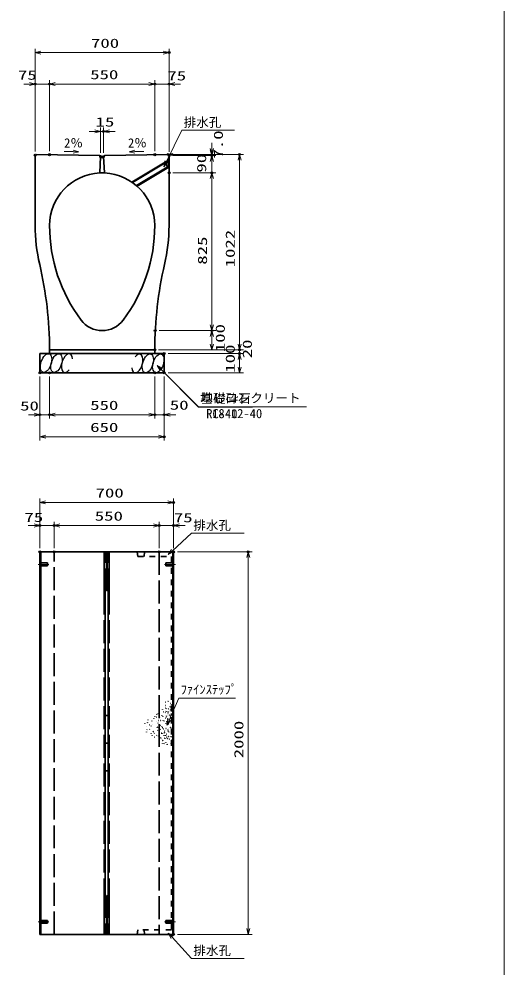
# Model space of a CAD drawing. Units: millimetres on the paper. Extents: x 15 to 1219, y 6 to 859.
# Drawn here: x 1091.8 to 1218.6, y 385.3 to 633.2 of the extents above; entities that cross this region are included whole.
import ezdxf
from ezdxf.enums import TextEntityAlignment as Align

# ---------------------------------------------------------------- set-up
doc = ezdxf.new("R2010")
doc.units = ezdxf.units.MM
doc.header["$PDMODE"] = 32
doc.header["$PDSIZE"] = 0.5
for name, pattern in [('DASHED', [7.5, 6, -1.5]), ('USER1', [18.5, 12, -1.5, 3.5, -1.5]), ('USER2', [3, 1.5, -1.5])]:
    doc.linetypes.add(name, pattern=pattern)
for name, color, linetype, lineweight in [('D-BMK（構造物基準線）', 2, 'USER1', 18), ('D-STR-DIM（寸法）', 7, 'Continuous', 13), ('D-STR-HTXT(均しCON-旗)', 7, 'Continuous', 13), ('D-STR-HTXT(基礎砕石-旗)', 7, 'Continuous', 13), ('D-STR-HTXT（WS-旗）', 7, 'Continuous', 13), ('D-STR-HTXT（旗上げ）', 7, 'Continuous', 13), ('D-STR-STRF(グリ)', 7, 'Continuous', 25), ('D-STR（構造物WS）', 1, 'Continuous', 35), ('D-STR（構造物）', 1, 'Continuous', 35)]:
    doc.layers.add(name, color=color, linetype=linetype, lineweight=lineweight)
doc.layers.add('Defpoints_10', color=151, linetype='Continuous')
doc.styles.add('ＭＳ ゴシック', font='')
doc.styles.get('ＭＳ ゴシック').set_extended_font_data('MS Gothic')

# ---------------------------------------------------------------- blocks, each defined once
blk = doc.blocks.new('_Open30')
at = {"color": 7, "linetype": 'Continuous', "lineweight": 13}
for p, q in [((-1, 0.2679), (0, 0)), ((0, 0), (-1, -0.2679)), ((0, 0), (-1, 0))]:
    blk.add_line(p, q, dxfattribs=at)

msp = doc.modelspace()

# ---------------------------------------------------------------- linework, layer by layer
at = {"layer": 'D-BMK（構造物基準線）'}
for p, q in [((1096.783, 490.559), (1099.633, 490.559)), ((1132.707, 490.559), (1129.858, 490.559)), ((1096.783, 397.059), (1099.633, 397.059)), ((1132.707, 397.059), (1129.858, 397.059))]:
    msp.add_line(p, q, dxfattribs=at)
at = {"layer": 'D-STR-DIM（寸法）', "color": 2}
msp.add_line((1218.639, 858.616), (1218.639, 15.002), dxfattribs=at)
at = {"layer": 'D-STR-DIM（寸法）'}
for p, q in [((1096.046, 617.141), (1096.046, 625.35)), ((1131.046, 617.141), (1131.046, 625.35)), ((1097.546, 624.35), (1129.546, 624.35)), ((1094.546, 616.141), (1093.046, 616.141)), ((1096.046, 598.509), (1096.046, 617.141)), ((1096.046, 616.141), (1099.796, 616.141)), ((1099.796, 598.684), (1099.796, 617.141)), ((1099.796, 598.594), (1099.796, 617.141)), ((1101.296, 616.141), (1102.796, 616.141)), ((1101.296, 616.141), (1125.796, 616.141)), ((1125.796, 616.141), (1124.296, 616.141)), ((1127.296, 598.684), (1127.296, 617.141)), ((1127.296, 598.604), (1127.296, 617.141)), ((1127.296, 616.141), (1131.046, 616.141)), ((1131.046, 598.421), (1131.046, 617.141)), ((1132.546, 616.141), (1134.046, 616.141)), ((1111.653, 603.76), (1110.153, 603.76)), ((1113.153, 598.167), (1113.153, 604.76)), ((1113.153, 603.76), (1113.944, 603.76)), ((1113.944, 598.151), (1113.944, 604.76)), ((1115.444, 603.76), (1116.944, 603.76)), ((1142.238, 599.254), (1142.238, 600.754)), ((1142.238, 598.921), (1142.238, 600.421)), ((1103.6, 598.521), (1105.962, 598.474)), ((1124.452, 598.503), (1122.091, 598.456)), ((1131.796, 597.754), (1143.238, 597.754)), ((1132.046, 597.421), (1143.238, 597.421)), ((1132.046, 597.421), (1143.238, 597.421)), ((1132.796, 597.754), (1150.499, 597.754)), ((1142.238, 597.754), (1142.238, 597.421)), ((1142.238, 592.904), (1142.238, 597.421)), ((1142.238, 595.921), (1142.238, 594.421)), ((1149.499, 548.153), (1149.499, 596.254)), ((1132.046, 592.904), (1143.238, 592.904)), ((1132.046, 592.904), (1143.238, 592.904)), ((1142.238, 553.154), (1142.238, 591.404)), ((1142.238, 591.404), (1142.238, 589.904)), ((1128.433, 551.654), (1143.238, 551.654)), ((1128.433, 551.654), (1143.238, 551.654)), ((1142.238, 548.153), (1142.238, 550.154)), ((1149.499, 548.153), (1149.499, 549.653)), ((1128.296, 546.653), (1150.499, 546.653)), ((1128.296, 546.653), (1143.238, 546.653)), ((1128.296, 546.653), (1150.499, 546.653)), ((1130.796, 545.653), (1150.499, 545.653)), ((1130.796, 545.653), (1150.499, 545.653)), ((1149.499, 545.653), (1149.499, 546.653)), ((1149.499, 542.153), (1149.499, 544.153)), ((1149.499, 544.153), (1149.499, 542.653)), ((1130.796, 540.653), (1150.499, 540.653)), ((1097.296, 539.653), (1097.296, 528.686)), ((1099.796, 539.653), (1099.796, 528.686)), ((1099.796, 539.653), (1099.796, 528.686)), ((1127.296, 539.653), (1127.296, 528.686)), ((1127.296, 539.653), (1127.296, 528.686)), ((1129.796, 539.653), (1129.796, 528.686)), ((1095.796, 529.686), (1094.296, 529.686)), ((1097.296, 529.686), (1099.796, 529.686)), ((1097.296, 528.686), (1097.296, 522.913)), ((1101.296, 529.686), (1102.796, 529.686)), ((1101.296, 529.686), (1125.796, 529.686)), ((1125.796, 529.686), (1124.296, 529.686)), ((1127.296, 529.686), (1129.796, 529.686)), ((1129.796, 528.686), (1129.796, 522.913)), ((1131.296, 529.686), (1132.796, 529.686)), ((1098.796, 523.913), (1128.296, 523.913)), ((1097.245, 501.706), (1097.245, 507.756)), ((1098.745, 506.756), (1130.745, 506.756)), ((1132.245, 501.706), (1132.245, 507.756)), ((1097.245, 494.809), (1097.245, 501.706)), ((1100.995, 494.809), (1100.995, 501.706)), ((1100.995, 494.809), (1100.995, 501.706)), ((1128.495, 494.809), (1128.495, 501.706)), ((1128.495, 494.809), (1128.495, 501.706)), ((1132.245, 494.779), (1132.245, 501.706)), ((1095.745, 500.706), (1094.245, 500.706)), ((1097.245, 500.706), (1100.995, 500.706)), ((1102.495, 500.706), (1103.995, 500.706)), ((1102.495, 500.706), (1126.995, 500.706)), ((1126.995, 500.706), (1125.495, 500.706)), ((1128.495, 500.706), (1132.245, 500.706)), ((1133.745, 500.706), (1135.245, 500.706)), ((1133.245, 493.809), (1152.749, 493.809)), ((1151.749, 395.309), (1151.749, 492.309)), ((1133.245, 393.809), (1152.749, 393.809))]:
    msp.add_line(p, q, dxfattribs=at)
at = {"layer": 'D-STR-HTXT(均しCON-旗)'}
msp.add_lwpolyline([(1166.944, 531.706), (1138.736, 531.706), (1129.013, 541.523)], dxfattribs=at)
at = {"layer": 'D-STR-HTXT(基礎砕石-旗)'}
msp.add_lwpolyline([(1152.84, 531.68), (1138.736, 531.68), (1129.013, 541.497)], dxfattribs=at)
at = {"layer": 'D-STR-HTXT（WS-旗）'}
for points in [[(1148.173, 604.064), (1134.385, 604.064), (1130.344, 595.853)], [(1150.699, 498.706), (1136.911, 498.706), (1131.953, 494.117)], [(1150.699, 387.511), (1136.911, 387.511), (1131.863, 393.043)]]:
    msp.add_lwpolyline(points, dxfattribs=at)
at = {"layer": 'D-STR-HTXT（旗上げ）'}
msp.add_lwpolyline([(1148.418, 455.597), (1133.588, 455.597), (1131.089, 449.847)], dxfattribs=at)
at = {"layer": 'D-STR-STRF(グリ)'}
for centre, major_axis in [((1098.891, 543.177), (0.79, 2.421)), ((1101.612, 543.177), (0.79, 2.421)), ((1125.5, 543.096), (-0.771, -2.427)), ((1128.222, 543.117), (-0.771, -2.427))]:
    msp.add_ellipse(centre, major_axis=major_axis, ratio=0.5139, dxfattribs=at)
for centre, major_axis in [((1104.353, 543.177), (0.79, 2.421)), ((1122.76, 543.074), (-0.771, -2.427))]:
    msp.add_ellipse(centre, major_axis=major_axis, ratio=0.5139, start_param=5.3575563, end_param=10.3750652, dxfattribs=at)
at = {"layer": 'D-STR（構造物WS）'}
for p, q in [((1121.316, 590.498), (1130.888, 596.242)), ((1121.451, 590.404), (1130.471, 595.816)), ((1130.971, 596.159), (1130.471, 595.859)), ((1130.471, 595.859), (1130.471, 594.659)), ((1130.971, 596.159), (1130.724, 596.406)), ((1130.971, 596.159), (1130.971, 594.359)), ((1130.971, 594.659), (1122.509, 589.581)), ((1130.971, 594.367), (1122.706, 589.408)), ((1130.471, 594.659), (1130.971, 594.659)), ((1130.971, 594.359), (1130.668, 594.184))]:
    msp.add_line(p, q, dxfattribs=at)
at = {"layer": 'D-STR（構造物WS）', "linetype": 'USER2'}
for p, q in [((1122.897, 492.609), (1122.739, 493.809)), ((1124.498, 492.609), (1124.645, 493.809)), ((1122.897, 492.609), (1131.67, 492.609)), ((1131.67, 492.609), (1131.67, 395.009)), ((1122.897, 395.009), (1122.739, 393.809)), ((1131.67, 395.009), (1122.897, 395.009)), ((1124.645, 393.809), (1124.498, 395.009))]:
    msp.add_line(p, q, dxfattribs=at)
at = {"layer": 'D-STR（構造物）'}
for p, q in [((1096.046, 597.509), (1096.296, 597.754)), ((1096.046, 597.509), (1096.046, 579.121)), ((1096.296, 597.754), (1112.921, 597.421)), ((1113.154, 597.167), (1112.922, 597.421)), ((1113.939, 597.167), (1114.171, 597.421)), ((1114.171, 597.421), (1130.796, 597.754)), ((1131.046, 597.509), (1130.796, 597.754)), ((1131.046, 597.509), (1131.046, 579.154)), ((1112.921, 592.89), (1113.154, 597.156)), ((1113.399, 596.917), (1113.544, 596.917)), ((1113.689, 596.917), (1113.544, 596.917)), ((1113.939, 597.168), (1114.171, 592.89)), ((1097.296, 545.653), (1129.796, 545.653)), ((1097.296, 540.653), (1097.296, 545.653)), ((1099.796, 546.653), (1127.296, 546.654)), ((1099.797, 545.653), (1099.797, 546.654)), ((1127.296, 545.653), (1127.296, 546.654)), ((1129.796, 540.653), (1129.796, 545.653)), ((1097.296, 540.653), (1129.796, 540.653)), ((1097.245, 393.809), (1097.245, 493.809)), ((1097.245, 493.809), (1132.245, 493.809)), ((1097.495, 493.809), (1097.495, 393.809)), ((1114.12, 483.461), (1114.12, 493.809)), ((1114.12, 483.461), (1114.12, 493.809)), ((1114.62, 493.809), (1114.745, 483.836)), ((1114.87, 493.809), (1114.745, 483.836)), ((1115.37, 483.461), (1115.37, 493.809)), ((1131.995, 493.809), (1131.995, 393.809)), ((1132.245, 493.809), (1132.245, 393.809)), ((1114.37, 483.461), (1114.37, 404.158)), ((1115.12, 483.461), (1115.12, 404.158)), ((1130.013, 453.687), (1130.066, 453.634)), ((1130.066, 453.634), (1130.119, 453.687)), ((1130.127, 454.541), (1130.2, 454.522)), ((1130.753, 454.716), (1130.81, 454.765)), ((1130.81, 454.765), (1130.859, 454.707)), ((1131.328, 454.21), (1131.403, 454.21)), ((1131.676, 453.826), (1131.729, 453.879)), ((1131.729, 453.879), (1131.782, 453.826)), ((1127.814, 451.296), (1127.761, 451.349)), ((1127.814, 451.296), (1127.867, 451.349)), ((1128.23, 451.473), (1128.192, 451.538)), ((1129.359, 452.55), (1129.353, 452.625)), ((1129.647, 451.952), (1129.577, 451.978)), ((1130.107, 452.964), (1130.042, 452.926)), ((1130.06, 451.837), (1130.092, 451.769)), ((1130.277, 452.141), (1130.215, 452.098)), ((1130.277, 452.141), (1130.32, 452.08)), ((1130.493, 452.814), (1130.42, 452.827)), ((1130.71, 451.965), (1130.772, 452.008)), ((1130.819, 451.537), (1130.745, 451.544)), ((1130.772, 452.008), (1130.815, 451.946)), ((1130.832, 452.743), (1130.858, 452.813)), ((1131.041, 452.067), (1131.109, 452.099)), ((1131.163, 451.121), (1131.115, 451.178)), ((1131.312, 453.278), (1131.24, 453.258)), ((1131.293, 453.35), (1131.312, 453.278)), ((1131.429, 452.441), (1131.442, 452.514)), ((1131.442, 452.514), (1131.516, 452.501)), ((1131.556, 451.389), (1131.594, 451.454)), ((1131.594, 451.454), (1131.659, 451.416)), ((1131.624, 452.641), (1131.685, 452.684)), ((1131.685, 452.684), (1131.728, 452.622)), ((1115.12, 451.068), (1113.87, 451.068)), ((1124.749, 448.969), (1124.729, 448.896)), ((1125.432, 449.192), (1125.374, 449.144)), ((1125.48, 449.135), (1125.432, 449.192)), ((1125.589, 449.882), (1125.514, 449.888)), ((1126.554, 449.591), (1126.56, 449.666)), ((1127.032, 450.206), (1127.107, 450.212)), ((1127.341, 450.713), (1127.361, 450.785)), ((1127.789, 450.589), (1127.854, 450.626)), ((1127.808, 449.499), (1127.839, 449.431)), ((1128.083, 449.002), (1128.14, 449.05)), ((1128.14, 449.05), (1128.188, 448.992)), ((1128.297, 449.739), (1128.223, 449.746)), ((1128.606, 450.476), (1128.58, 450.405)), ((1128.857, 449.761), (1128.789, 449.729)), ((1128.857, 449.761), (1128.825, 449.829)), ((1129.195, 451.093), (1129.138, 451.045)), ((1129.38, 450.757), (1129.442, 450.714)), ((1129.442, 450.714), (1129.399, 450.653)), ((1129.544, 449.656), (1129.496, 449.713)), ((1129.797, 449.617), (1129.732, 449.579)), ((1129.759, 449.682), (1129.797, 449.617)), ((1130.023, 450.357), (1130.098, 450.35)), ((1130.237, 449.009), (1130.2, 448.944)), ((1130.388, 450.728), (1130.463, 450.728)), ((1130.406, 450.898), (1130.393, 450.972)), ((1130.401, 449.39), (1130.473, 449.41)), ((1130.473, 449.41), (1130.454, 449.482)), ((1130.631, 450.206), (1130.559, 450.187)), ((1130.794, 450.169), (1130.855, 450.126)), ((1130.855, 450.126), (1130.812, 450.065)), ((1130.914, 448.843), (1130.853, 448.8)), ((1130.914, 448.843), (1130.957, 448.781)), ((1131.274, 451.063), (1131.212, 451.02)), ((1131.317, 451.002), (1131.274, 451.063)), ((1131.475, 450.213), (1131.549, 450.226)), ((1131.565, 451.011), (1131.492, 451.024)), ((1131.605, 449.158), (1131.531, 449.145)), ((1131.549, 450.226), (1131.562, 450.153)), ((1131.552, 450.937), (1131.565, 451.011)), ((1131.618, 449.085), (1131.605, 449.158)), ((1131.847, 448.988), (1131.785, 449.031)), ((1131.804, 448.926), (1131.847, 448.988)), ((1125.166, 446.737), (1125.146, 446.665)), ((1125.201, 448.093), (1125.276, 448.093)), ((1125.305, 447.375), (1125.248, 447.327)), ((1126.025, 448.638), (1125.95, 448.638)), ((1125.97, 447.387), (1126.035, 447.424)), ((1126.035, 447.424), (1125.997, 447.489)), ((1126.403, 448.253), (1126.35, 448.306)), ((1126.41, 446.427), (1126.385, 446.357)), ((1126.772, 448.555), (1126.804, 448.623)), ((1126.865, 446.892), (1126.845, 446.964)), ((1127.049, 446.804), (1126.984, 446.766)), ((1127.049, 446.804), (1127.086, 446.739)), ((1127.173, 446.335), (1127.226, 446.388)), ((1127.91, 447.95), (1127.91, 447.875)), ((1127.985, 447.95), (1127.91, 447.95)), ((1128.046, 447.18), (1128.116, 447.154)), ((1128.378, 447.823), (1128.358, 447.895)), ((1128.658, 448.495), (1128.733, 448.495)), ((1128.76, 447.431), (1128.692, 447.399)), ((1128.733, 448.495), (1128.733, 448.42)), ((1128.792, 447.363), (1128.76, 447.431)), ((1129.059, 448.164), (1129.006, 448.111)), ((1129.091, 446.413), (1129.023, 446.382)), ((1129.122, 446.345), (1129.091, 446.413)), ((1129.338, 447.928), (1129.28, 447.88)), ((1129.338, 447.928), (1129.386, 447.871)), ((1129.369, 446.311), (1129.343, 446.241)), ((1129.523, 447.593), (1129.584, 447.55)), ((1129.584, 447.55), (1129.541, 447.488)), ((1129.863, 446.514), (1129.791, 446.494)), ((1129.918, 446.963), (1129.843, 446.963)), ((1129.844, 446.586), (1129.863, 446.514)), ((1130.24, 447.185), (1130.165, 447.192)), ((1130.227, 447.6), (1130.285, 447.648)), ((1130.285, 447.648), (1130.237, 447.706)), ((1130.66, 448.653), (1130.647, 448.579)), ((1130.774, 447.041), (1130.701, 447.022)), ((1130.794, 447.415), (1130.722, 447.434)), ((1130.793, 446.969), (1130.774, 447.041)), ((1130.775, 447.342), (1130.794, 447.415)), ((1130.96, 446.684), (1131.018, 446.732)), ((1131.018, 446.732), (1130.969, 446.789)), ((1131.355, 447.856), (1131.416, 447.899)), ((1131.416, 447.899), (1131.459, 447.837)), ((1131.708, 447.846), (1131.695, 447.772)), ((1131.713, 446.649), (1131.707, 446.575)), ((1114.12, 443.809), (1114.87, 443.809)), ((1126.63, 445.781), (1126.661, 445.713)), ((1127.153, 445.356), (1127.21, 445.405)), ((1127.21, 445.405), (1127.258, 445.347)), ((1127.789, 445.843), (1127.808, 445.915)), ((1128.309, 445.681), (1128.315, 445.606)), ((1128.834, 445.309), (1128.834, 445.234)), ((1128.95, 445.016), (1128.897, 444.963)), ((1129.38, 444.485), (1129.305, 444.485)), ((1129.38, 444.56), (1129.38, 444.485)), ((1129.711, 445.761), (1129.638, 445.781)), ((1129.729, 443.723), (1129.676, 443.776)), ((1129.676, 443.67), (1129.729, 443.723)), ((1129.691, 445.689), (1129.711, 445.761)), ((1129.934, 445.078), (1129.877, 445.03)), ((1129.934, 445.078), (1129.886, 445.136)), ((1130.024, 445.003), (1130.024, 445.078)), ((1130.132, 445.813), (1130.079, 445.866)), ((1130.079, 445.76), (1130.132, 445.813)), ((1130.185, 443.982), (1130.238, 443.929)), ((1130.448, 445.36), (1130.38, 445.392)), ((1130.388, 446.139), (1130.463, 446.139)), ((1130.555, 445.002), (1130.63, 444.996)), ((1130.63, 444.996), (1130.624, 444.921)), ((1130.9, 445.531), (1130.828, 445.55)), ((1130.9, 445.531), (1130.881, 445.458)), ((1131.124, 444.848), (1131.066, 444.8)), ((1131.076, 444.905), (1131.124, 444.848)), ((1131.485, 445.529), (1131.491, 445.603)), ((1131.591, 443.645), (1131.597, 443.719)), ((1131.681, 445.376), (1131.633, 445.433)), ((1131.813, 444.691), (1131.82, 444.765)), ((1129.364, 443.706), (1129.333, 443.638)), ((1130.486, 443.508), (1130.554, 443.476)), ((1130.554, 443.476), (1130.522, 443.408)), ((1131.729, 443.444), (1131.787, 443.492)), ((1131.787, 443.492), (1131.739, 443.549)), ((1113.87, 436.55), (1115.12, 436.55)), ((1114.12, 404.158), (1114.12, 393.809)), ((1115.37, 404.158), (1115.37, 393.809)), ((1114.62, 393.809), (1114.745, 403.783)), ((1114.62, 393.809), (1114.745, 403.783)), ((1114.87, 393.809), (1114.745, 403.783)), ((1114.87, 393.809), (1114.745, 403.783)), ((1132.245, 393.809), (1097.245, 393.809))]:
    msp.add_line(p, q, dxfattribs=at)
at = {"layer": 'D-STR（構造物）', "linetype": 'DASHED'}
for p, q in [((1100.995, 393.809), (1100.995, 493.809)), ((1114.37, 483.461), (1114.37, 493.809)), ((1115.12, 483.461), (1115.12, 493.809)), ((1128.495, 493.809), (1128.495, 393.809)), ((1097.245, 490.909), (1099.245, 490.909)), ((1099.245, 490.209), (1099.245, 490.909)), ((1130.245, 490.209), (1130.245, 490.909)), ((1132.245, 490.909), (1130.245, 490.909)), ((1097.245, 490.209), (1099.245, 490.209)), ((1132.245, 490.209), (1130.245, 490.209)), ((1114.12, 483.461), (1114.12, 404.158)), ((1115.37, 483.461), (1115.37, 404.158)), ((1114.37, 404.158), (1114.37, 393.809)), ((1115.12, 404.158), (1115.12, 393.809)), ((1097.245, 397.409), (1099.245, 397.409)), ((1097.245, 396.709), (1099.245, 396.709)), ((1099.245, 397.409), (1099.245, 396.709)), ((1132.245, 397.409), (1130.245, 397.409)), ((1130.245, 397.409), (1130.245, 396.709)), ((1132.245, 396.709), (1130.245, 396.709))]:
    msp.add_line(p, q, dxfattribs=at)
at = {"layer": 'D-STR（構造物）'}
for centre, radius, start, end in [((1113.399, 597.167), 0.25, 180, 270), ((1113.689, 597.167), 0.25, 270, 0), ((1113.546, 579.154), 13.75, 92.60498, 179.99998), ((1113.546, 579.154), 13.75, 0.00066, 87.39321), ((1141.046, 579.154), 45, 180, 193.07082), ((1141.046, 579.154), 41.25, 180, 216.87), ((1086.046, 579.154), 41.25, 323.12999, 0), ((1086.046, 579.154), 45, 346.92918, 0), ((1000.047, 546.418), 99.75, 0.13536, 13.0708), ((1227.046, 546.418), 99.75, 166.92918, 179.86464), ((1113.546, 558.529), 6.875, 216.86998, 323.12997), ((1114.745, 483.461), 0.375, 0, 180), ((1114.745, 404.158), 0.375, 180, 0)]:
    msp.add_arc(centre, radius, start, end, dxfattribs=at)
at = {"layer": 'D-STR（構造物）', "linetype": 'DASHED'}
for centre, radius, start, end in [((1113.548, 579.086), 13.818, 87.41724, 92.60177), ((1114.745, 483.461), 0.625, 0, 180), ((1114.745, 404.158), 0.625, 180, 0)]:
    msp.add_arc(centre, radius, start, end, dxfattribs=at)
at = {"layer": 'Defpoints_10'}
for p in [(1131.046, 624.35), (1096.046, 616.141), (1099.796, 616.141), (1127.296, 616.141), (1131.046, 616.141), (1131.046, 616.141), (1113.944, 603.76), (1096.046, 597.509), (1099.796, 597.684), (1099.796, 597.594), (1113.153, 597.167), (1113.944, 597.151), (1127.296, 597.684), (1127.296, 597.604), (1130.796, 597.754), (1131.046, 597.421), (1131.046, 597.421), (1131.046, 597.421), (1131.796, 597.754), (1142.238, 597.421), (1142.238, 597.421), (1149.499, 597.754), (1131.046, 592.904), (1131.046, 592.904), (1142.238, 592.904), (1127.433, 551.654), (1127.433, 551.654), (1142.238, 551.654), (1127.296, 546.653), (1127.296, 546.653), (1127.296, 546.653), (1129.796, 545.653), (1129.796, 545.653), (1149.499, 546.653), (1149.499, 545.653), (1097.296, 540.653), (1099.796, 540.653), (1099.796, 540.653), (1127.296, 540.653), (1127.296, 540.653), (1129.796, 540.653), (1129.796, 540.653), (1097.296, 529.686), (1099.796, 529.686), (1127.296, 529.686), (1129.796, 529.686), (1129.796, 529.686), (1129.796, 523.913), (1132.245, 506.756), (1097.245, 500.706), (1100.995, 500.706), (1128.495, 500.706), (1132.245, 500.706), (1132.245, 500.706), (1097.245, 493.809), (1100.995, 493.809), (1100.995, 493.809), (1128.495, 493.809), (1128.495, 493.809), (1132.245, 493.809), (1132.245, 493.779), (1151.749, 493.809), (1132.245, 393.809)]:
    msp.add_point(p, dxfattribs=at)

# ---------------------------------------------------------------- block references
at = {"layer": 'D-STR-DIM（寸法）', "xscale": 1.5, "yscale": 1.5}
for p, rotation in [((1096.046, 624.35), 180), ((1099.796, 616.141), 180), ((1099.796, 616.141), 180), ((1131.046, 616.141), 180), ((1113.944, 603.76), 180), ((1107.462, 598.444), 358.85424), ((1120.591, 598.426), 181.14576), ((1142.238, 597.754), 270), ((1142.238, 597.421), 270), ((1142.238, 597.421), 90), ((1149.499, 597.754), 90), ((1142.238, 592.904), 90), ((1142.238, 592.904), 90), ((1142.238, 551.654), 270), ((1142.238, 551.654), 90), ((1142.238, 546.653), 270), ((1149.499, 546.653), 270), ((1149.499, 546.653), 270), ((1149.499, 545.653), 90), ((1149.499, 545.653), 90), ((1149.499, 540.653), 270), ((1099.796, 529.686), 180), ((1099.796, 529.686), 180), ((1129.796, 529.686), 180), ((1097.296, 523.913), 180), ((1097.245, 506.756), 180), ((1100.995, 500.706), 180), ((1100.995, 500.706), 180), ((1132.245, 500.706), 180), ((1151.749, 493.809), 90), ((1151.749, 393.809), 270)]:
    msp.add_blockref('_Open30', p, dxfattribs=dict(at, rotation=rotation))
for p in [(1131.046, 624.35), (1096.046, 616.141), (1127.296, 616.141), (1127.296, 616.141), (1113.153, 603.76), (1097.296, 529.686), (1127.296, 529.686), (1127.296, 529.686), (1129.796, 523.913), (1132.245, 506.756), (1097.245, 500.706), (1128.495, 500.706), (1128.495, 500.706)]:
    msp.add_blockref('_Open30', p, dxfattribs=at)
at = {"layer": 'D-STR-HTXT(均しCON-旗)', "xscale": 1.5, "yscale": 1.5, "rotation": 134.72505}
msp.add_blockref('_Open30', (1127.958, 542.588), dxfattribs=at)
at = {"layer": 'D-STR-HTXT(基礎砕石-旗)', "xscale": 1.5, "yscale": 1.5, "rotation": 134.72505}
msp.add_blockref('_Open30', (1127.958, 542.563), dxfattribs=at)
at = {"layer": 'D-STR-HTXT（WS-旗）', "xscale": 1.5, "yscale": 1.5}
for p, rotation in [((1129.682, 594.507), 243.798), ((1130.852, 493.098), 222.78711), ((1130.852, 394.151), 132.37661)]:
    msp.add_blockref('_Open30', p, dxfattribs=dict(at, rotation=rotation))
at = {"layer": 'D-STR-HTXT（旗上げ）', "xscale": 1.5, "yscale": 1.5, "rotation": 246.50838}
msp.add_blockref('_Open30', (1130.491, 448.471), dxfattribs=at)

# ---------------------------------------------------------------- texts
at = {"layer": 'D-STR-DIM（寸法）', "style": 'ＭＳ ゴシック', "width": 1.5}
for s, p in [('700', (1110.629, 624.887)), ('550', (1110.421, 616.679)), ('75', (1091.527, 616.535)), ('75', (1130.611, 616.364)), ('15', (1111.836, 604.298)), ('50', (1092.099, 530.053)), ('550', (1110.421, 530.224)), ('50', (1131.248, 530.261)), ('650', (1110.421, 524.45)), ('700', (1111.829, 507.294)), ('75', (1093.226, 500.924)), ('550', (1111.62, 501.244)), ('75', (1132.31, 500.83))]:
    msp.add_text(s, height=2.405, dxfattribs=at).set_placement(p, align=Align.BOTTOM_LEFT)
for s, p in [('7.0', (1145.851, 596.652)), ('90', (1141.472, 592.979)), ('1022', (1148.961, 568.207)), ('825', (1141.701, 568.899)), ('100', (1146.347, 546.025)), ('20', (1153.413, 544.435)), ('100', (1148.961, 540.653)), ('2000', (1151.212, 439.851))]:
    msp.add_text(s, height=2.405, rotation=90, dxfattribs=at).set_placement(p, align=Align.BOTTOM_LEFT)
at = {"layer": 'D-STR-DIM（寸法）', "style": 'ＭＳ ゴシック'}
for rotation, p in [(0.01, (1103.608, 598.819)), (359.99, (1120.308, 598.815))]:
    msp.add_text('2％', height=2.405, rotation=rotation, dxfattribs=at).set_placement(p, align=Align.BOTTOM_LEFT)
at = {"layer": 'D-STR-HTXT(均しCON-旗)', "style": 'ＭＳ ゴシック'}
for s, p in [('均しコンクリート', (1139.183, 532.116)), ('18-12-40', (1142.317, 528.055))]:
    msp.add_text(s, height=2.405, dxfattribs=at).set_placement(p, align=Align.BOTTOM_LEFT)
at = {"layer": 'D-STR-HTXT(基礎砕石-旗)', "style": 'ＭＳ ゴシック'}
for s, p in [('基礎砕石', (1139.272, 532.015)), ('RC-40', (1140.76, 528.03))]:
    msp.add_text(s, height=2.405, dxfattribs=at).set_placement(p, align=Align.BOTTOM_LEFT)
at = {"layer": 'D-STR-HTXT（WS-旗）', "style": 'ＭＳ ゴシック'}
for p in [(1134.865, 604.216), (1137.392, 498.858), (1137.392, 387.663)]:
    msp.add_text('排水孔', height=2.405, dxfattribs=at).set_placement(p, align=Align.BOTTOM_LEFT)
at = {"layer": 'D-STR-HTXT（旗上げ）', "style": 'ＭＳ ゴシック'}
msp.add_text('ﾌｧｲﾝｽﾃｯﾌﾟ', height=2.405, dxfattribs=at).set_placement((1134.068, 455.922), align=Align.BOTTOM_LEFT)

doc.saveas('drawing.dxf')
